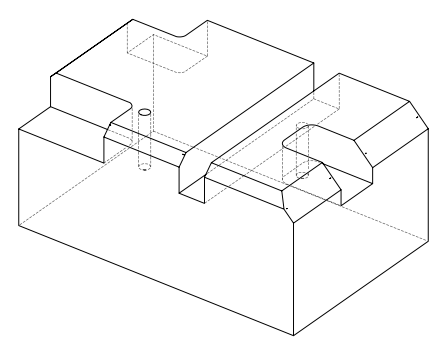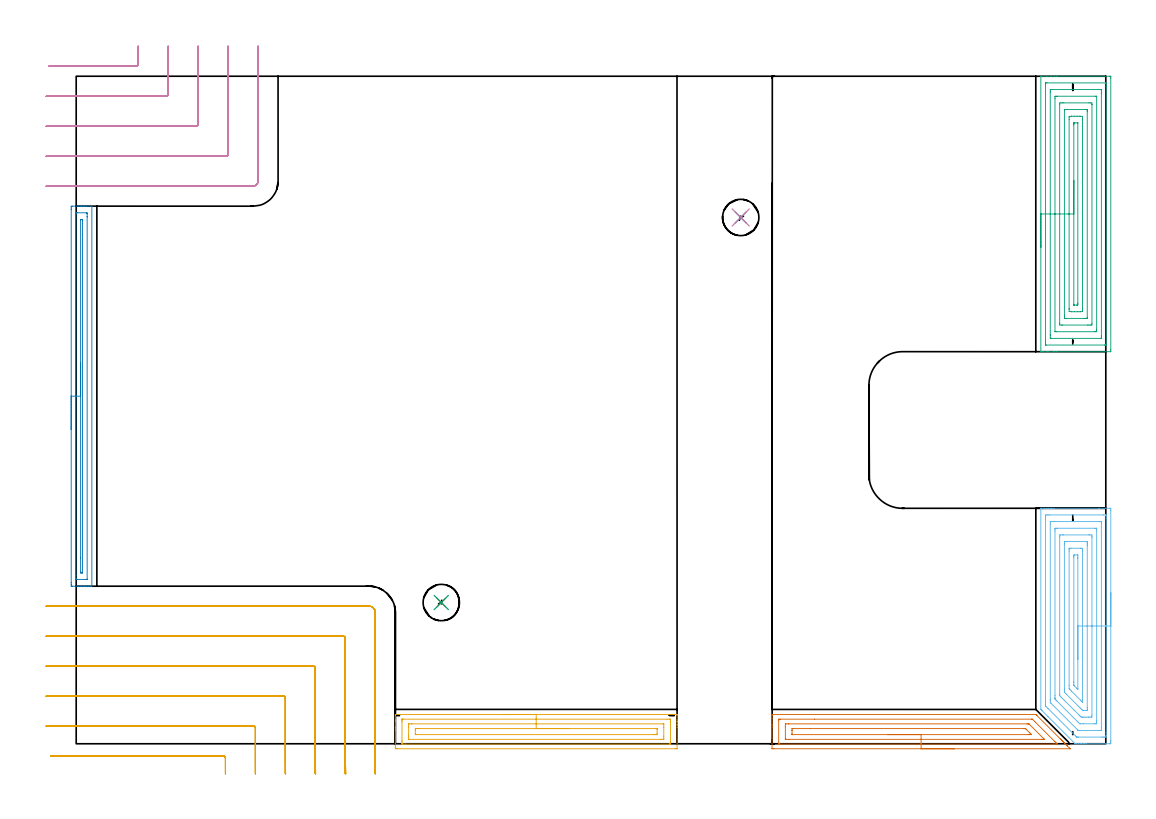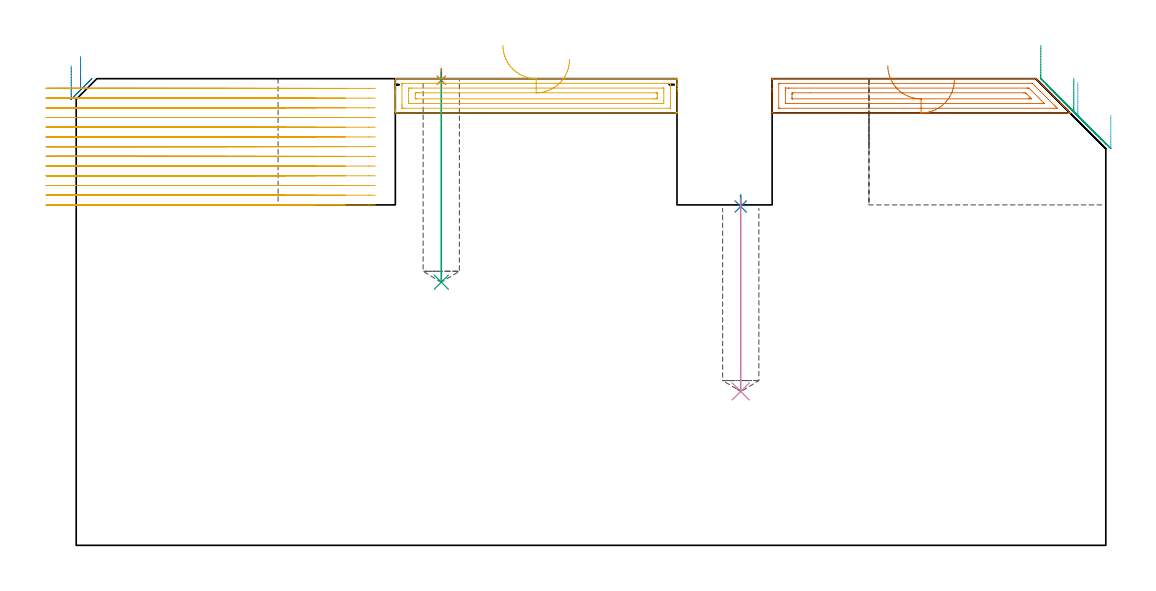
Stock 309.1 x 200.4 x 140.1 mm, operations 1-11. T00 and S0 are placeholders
(PLAN: 13 operations, 4 tool changes, 61.6 min)
(1 SPOT_DRILL | STEP1POCKET | NXT0321_9005460120000 | 0.03 min | 1 mm3)
(2 SPOT_DRILL_1 | STEP1POCKET_1 | NXT0321_9005460120000 | 0.04 min | 4175 mm3)
(3 DRILL_BLIND_HOLE_INTO_CENTER | STEP1POCKET | UGT0301_221 | 0.25 min | 5483 mm3)
(4 DRILL_BLIND_HOLE_INTO_CENTER_1 | STEP1POCKET_1 | UGT0301_221 | 0.24 min | 5083 mm3)
(5 AREA_MILL | FG_CHAMFER_SURFACE | UGT0205_001 | 2.94 min | 5125 mm3)
(6 AREA_MILL_1 | FG_CHAMFER_SURFACE_1 | UGT0205_001 | 4.65 min | 17351 mm3)
(7 AREA_MILL_2 | FG_CHAMFER_SURFACE_2 | UGT0205_001 | 2.94 min | 4703 mm3)
(8 AREA_MILL_3 | FG_CHAMFER_SURFACE_3 | UGT0205_001 | 2.9 min | 2347 mm3)
(9 AREA_MILL_4 | FG_CHAMFER_SURFACE_4 | UGT0205_001 | 5.58 min | 19994 mm3)
(10 MILL_CORNER_NOTCH_RECTANGULAR | CORNER_NOTCH_RECTANGULAR | NXT0201_011 | Follow Part, ap 3, ae 75% | 10.5 min | 89053 mm3)
(11 MILL_CORNER_NOTCH_RECTANGULAR_1 | CORNER_NOTCH_RECTANGULAR_1 | NXT0201_011 | Follow Part, ap 3, ae 75% | 18.2 min | 170843 mm3)
(12 MILL_SLOT | SLOT_PARTIAL_RECTANGULAR | UGT0201_094 | Follow Part, ap 5, ae 75% | 5.33 min | 121471 mm3)
(13 MILL_RECTANGULAR_SLOT | SLOT_RECTANGULAR | UGT0201_094 | Follow Part, ap 5, ae 75% | 8.01 min | 211629 mm3)
(TOOL NXT0321_9005460120000 | NC Spot Drill, 142deg, 12mm, Carbide, Uncoated | D12 PA142 FL30 Z2)
(TOOL UGT0301_221 | Twist Drill 10.9 mm | D10.9 PA118 FL92 Z2)
(TOOL UGT0205_001 | Chamfer Mill 20 x 3 x 45 deg. | D20 FL50 Z2)
(TOOL NXT0201_011 | ENDMILL 12mm [2P460-1200-NA 1630] | D12 FL38 Z6)
(TOOL UGT0201_094 | End mill 20 mm | D20 FL38 Z4)
(OP 1 SPOT_DRILL)
G17 G21 G94 G90
T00 M6
G54
G17 G0 G90 X109.6 Y42.4 S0 M3
G43 Z150.1 H0
G94 G81 G98 Z139.631 F250. R143.1
G80
M5
M2
(OP 2 SPOT_DRILL_1)
G17 G21 G94 G90
T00 M6
G54
G17 G0 G90 X199.5 Y158. S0 M3
G43 Z150.1 H0
G94 G81 G98 Z101.731 F250. R105.2
G80
M5
M2
(OP 3 DRILL_BLIND_HOLE_INTO_CENTER)
G17 G21 G94 G90
T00 M6
G54
G17 G0 G90 X109.6 Y42.4 S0 M3
G43 Z150.1 H0
G94 G81 G98 Z79. F250. R142.1
G80
M5
M2
(OP 4 DRILL_BLIND_HOLE_INTO_CENTER_1)
G17 G21 G94 G90
T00 M6
G54
G17 G0 G90 X199.5 Y158. S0 M3
G43 Z150.1 H0
G94 G81 G98 Z46.2 F250. R104.2
G80
M5
M2
(OP 5 AREA_MILL)
G17 G21 G94 G90
T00 M6
G54
G17 G0 G90 X128.1 Y8.8 S1061 M3
G43 Z150.1 H0
G94 G1 X128.138 Z149.228 F250.
X128.252 Z148.363
X128.441 Z147.512
X128.703 Z146.68
X129.037 Z145.874
X129.44 Z145.1
X129.908 Z144.364
X130.44 Z143.672
X131.029 Z143.029
X131.672 Z142.439
X132.364 Z141.908
X133.1 Z141.44
X133.874 Z141.037
X134.68 Z140.703
X135.512 Z140.441
X136.363 Z140.252
X137.228 Z140.138
X138.1 Z140.1
X180.296
X180.39 Y8.797 Z140.089
X180.398 Y8.721 Z140.014
X180.4 Y8.639 Z139.937
Y7.116 Z138.415
Y6.708 Z138.004
Y6.504 Z137.801
Y5.834 Z137.131
Y5.63 Z136.928
Y4.961 Z136.254
X180.399 Y-1.491 Z129.805
X180.396 Y-1.496 Z129.801
X180.392 Y-1.498 Z129.798
X179.852 Y-1.5 Z129.8
X96.348
X96.002 Y-1.496 Z129.801
X95.81 Y-1.492 Z129.805
X95.805 Y-1.156 Z130.141
X95.8 Y-0.617 Z130.679
Y4.087 Z135.381
Y4.757 Z136.054
Y4.961 Z136.258
Y6.708 Z138.004
Y7.116 Z138.415
Y8.639 Z139.938
X95.802 Y8.721 Z140.014
X95.81 Y8.797 Z140.089
X95.904 Y8.8 Z140.1
X138.1
Y7.386 Z138.686
X177.387
X178.075 Y7.384 Z138.684
X178.279 Y7.382 Z138.682
X178.374 Y7.379 Z138.679
X178.39 Y7.348 Z138.648
X178.396 Y7.267 Z138.567
X178.399 Y6.708 Z138.008
X178.4 Y6.389 Z137.689
Y0.592 Z131.892
X178.398 Y0.274 Z131.574
X178.39 Y-0.046 Z131.254
X178.388 Y-0.08 Z131.22
X178.375 Y-0.081 Z131.219
X178.334 Y-0.084 Z131.216
X178.248 Y-0.085 Z131.215
X178.075 Y-0.086 Z131.214
X98.813
X98.125 Y-0.084 Z131.216
X97.921 Y-0.082 Z131.218
X97.826 Y-0.079 Z131.221
X97.81 Y-0.049 Z131.251
X97.804 Y0.033 Z131.333
X97.801 Y0.592 Z131.892
X97.8 Y0.911 Z132.211
Y6.708 Z138.008
X97.802 Y7.026 Z138.326
X97.809 Y7.346 Z138.646
X97.811 Y7.38 Z138.68
X97.825 Y7.381 Z138.681
X97.866 Y7.384 Z138.684
X97.952 Y7.385 Z138.685
X98.125 Y7.386 Z138.686
X138.1
Y5.971 Z137.271
X176.16
X176.299 Y5.97 Z137.27
X176.345 Y5.968 Z137.268
X176.378 Y5.965 Z137.265
X176.39 Y5.959 Z137.259
X176.393 Y5.934 Z137.234
X176.398 Y5.834 Z137.134
X176.4 Y5.735 Z137.035
Y4.961 Z136.261
Y2.24 Z133.54
X176.398 Y1.466 Z132.766
X176.396 Y1.37 Z132.67
X176.391 Y1.339 Z132.639
X176.367 Y1.335 Z132.635
X176.299 Y1.333 Z132.633
X175.549 Y1.329 Z132.629
X175.41
X100.04
X99.901 Y1.33 Z132.63
X99.855 Y1.332 Z132.632
X99.822 Y1.335 Z132.635
X99.81 Y1.341 Z132.641
X99.807 Y1.366 Z132.666
X99.802 Y1.466 Z132.766
X99.8 Y1.565 Z132.865
Y2.339 Z133.639
Y5.06 Z136.36
X99.802 Y5.834 Z137.134
X99.804 Y5.93 Z137.23
X99.809 Y5.961 Z137.261
X99.833 Y5.965 Z137.265
X99.901 Y5.967 Z137.267
X100.651 Y5.971 Z137.271
X100.79
X138.1
Y4.557 Z135.857
X174.044
X174.313 Y4.555 Z135.855
X174.367 Y4.553 Z135.853
X174.385 Y4.551 Z135.851
X174.39 Y4.53 Z135.83
X174.394 Y4.466 Z135.766
X174.4 Y4.207 Z135.507
X174.398 Y3.213 Z134.513
X174.391 Y2.836 Z134.136
X174.389 Y2.75 Z134.05
X174.271 Y2.747 Z134.047
X174.11 Y2.744 Z134.044
X173.634 Y2.743 Z134.043
X173.224
X102.156
X101.887 Y2.745 Z134.045
X101.833 Y2.747 Z134.047
X101.815 Y2.749 Z134.049
X101.81 Y2.77 Z134.07
X101.806 Y2.834 Z134.134
X101.8 Y3.093 Z134.393
X101.802 Y4.087 Z135.387
X101.808 Y4.464 Z135.764
X101.811 Y4.55 Z135.85
X101.929 Y4.553 Z135.853
X102.09 Y4.556 Z135.856
X102.566 Y4.557 Z135.857
X102.976
X138.1
X138.972 Z135.895
X139.836 Z136.009
X140.688 Z136.198
X141.52 Z136.46
X142.326 Z136.794
X143.1 Z137.197
X143.836 Z137.666
X144.528 Z138.197
X145.171 Z138.786
X145.76 Z139.429
X146.291 Z140.121
X146.76 Z140.857
X147.163 Z141.631
X147.497 Z142.437
X147.759 Z143.269
X147.948 Z144.121
X148.062 Z144.986
X148.1 Z145.857
G0 Z150.1
M5
M2
(OP 6 AREA_MILL_1)
G17 G21 G94 G90
T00 M6
G54
G17 G0 G90 X310.6 Y45.35 S1061 M3
G43 Z150.1 H0
Z129.1
G94 G1 Y45.312 Z128.228 F250.
Y45.198 Z127.364
Y45.009 Z126.512
Y44.747 Z125.68
Y44.413 Z124.874
Y44.01 Z124.1
Y43.542 Z123.364
Y43.01 Z122.672
Y42.421 Z122.029
Y41.778 Z121.44
Y41.086 Z120.909
Y40.35 Z120.44
Y39.576 Z120.037
Y38.77 Z119.703
Y37.938 Z119.441
Y37.086 Z119.252
Y36.222 Z119.138
Y35.35 Z119.1
Y1.071
X310.599 Y0.589 Z119.101
X310.595 Y0.185 Z119.102
X310.592 Y0.01 Z119.105
X310.197 Y0. Z119.5
X303.173 Z126.521
X302.578 Z127.119
X302.295 Z127.401
X301.7 Z127.996
X301.417 Z128.278
X300.851 Z128.848
X300.383 Z129.316
X300.226 Z129.472
X299.9 Y0.01 Z129.796
X299.787 Y0.112 Z129.91
X299.778 Y0.12 Z129.919
X291.759 Y8.14 Z137.94
X289.951 Y9.948 Z139.747
X289.663 Y10.238 Z140.034
X289.604 Y10.306 Z140.089
X289.6 Y10.393 Z140.1
Y70.556
X289.595 Y70.689 Z140.095
X289.596 Y70.698 Z140.094
X289.609 Y70.7 Z140.082
X289.73 Z139.963
X289.86 Z139.839
X290.569 Z139.13
X291.193 Z138.506
X291.759 Z137.937
X292.042 Z137.655
X292.637 Z137.06
X292.92 Z136.777
X293.515 Z136.179
X307.05 Z122.647
X310.197 Z119.5
X310.498 Y70.697 Z119.199
X310.592 Y70.69 Z119.105
X310.599 Y70.594 Z119.099
X310.6 Y70.111 Z119.1
Y35.35
X309.186 Z120.514
Y3.263
X309.183 Y2.51 Z120.517
X309.18 Y2.372 Z120.52
X309.167 Y2.01 Z120.533
X308.805 Y2.003 Z120.895
X308.441 Y2.001 Z121.259
X307.929 Y2. Z121.771
X300.904 Y2.001 Z128.796
X300.539 Y2.007 Z129.161
X300.418 Y2.01 Z129.282
X300.333 Y2.029 Z129.367
X300.263 Y2.095 Z129.437
X299.979 Y2.372 Z129.721
X291.759 Y10.591 Z137.941
X291.071 Y11.285 Z138.629
X291.024 Y11.337 Z138.676
X291.021 Y11.381 Z138.679
X291.018 Y11.474 Z138.682
X291.015 Y11.663 Z138.685
X291.014 Y12.041 Z138.686
Y67.437
X291.017 Y68.19 Z138.683
X291.02 Y68.328 Z138.68
X291.033 Y68.69 Z138.667
X291.395 Y68.697 Z138.305
X291.759 Y68.699 Z137.941
X292.271 Y68.7 Z137.429
X308.441 Y68.699 Z121.259
X308.956 Y68.696 Z120.744
X309.114 Y68.69 Z120.586
X309.179 Y68.664 Z120.521
X309.183 Y68.466 Z120.517
X309.184 Y68.328 Z120.516
X309.186 Y67.572 Z120.514
Y35.35
X307.772 Z121.928
X307.771 Y4.835 Z121.929
X307.767 Y4.155 Z121.933
X307.765 Y4.05 Z121.935
X307.76 Y4.009 Z121.94
X307.711 Y4.004 Z121.989
X307.563 Y4.002 Z122.137
X306.837 Y4. Z122.863
X301.417 Y4.001 Z128.283
X301.265 Y4.003 Z128.435
X300.961 Y4.01 Z128.739
X300.793 Y4.018 Z128.907
X300.745 Y4.062 Z128.955
X300.646 Y4.155 Z129.054
X292.624 Y12.176 Z137.076
X292.435 Y12.381 Z137.265
X292.43 Y13.068 Z137.27
X292.429 Y13.279 Z137.271
Y65.865
X292.433 Y66.545 Z137.267
X292.435 Y66.65 Z137.265
X292.44 Y66.691 Z137.26
X292.489 Y66.696 Z137.211
X292.637 Y66.698 Z137.063
X293.363 Y66.7 Z136.337
X307.411 Z122.289
X307.563 Y66.697 Z122.137
X307.715 Y66.693 Z121.985
X307.755 Y66.69 Z121.945
X307.765 Y66.669 Z121.935
X307.768 Y66.616 Z121.932
X307.77 Y66.545 Z121.93
X307.771 Y66.334 Z121.929
X307.772 Y35.35 Z121.928
X306.357 Z123.343
Y6.828
X306.356 Y6.271 Z123.344
X306.353 Y6.084 Z123.347
X306.351 Y6.023 Z123.349
X306.316 Y6.01 Z123.384
X306.215 Y6.007 Z123.485
X305.807 Y6. Z123.893
X305.745 Z123.955
X302.295 Z127.405
X301.417 Y6.001 Z128.283
X301.353 Y6.002 Z128.347
X301.255 Y6.01 Z128.445
X300.877 Y6.377 Z128.823
X300.655 Y6.595 Z129.045
X294.393 Y12.856 Z135.307
X294.183 Y13.068 Z135.517
X293.967 Y13.294 Z135.733
X293.849 Y13.422 Z135.851
X293.847 Y13.487 Z135.853
X293.844 Y13.625 Z135.856
X293.843 Y13.959 Z135.857
Y14.518
Y63.872
X293.844 Y64.429 Z135.856
X293.847 Y64.616 Z135.853
X293.849 Y64.677 Z135.851
X293.884 Y64.69 Z135.816
X293.985 Y64.693 Z135.715
X294.393 Y64.7 Z135.307
X294.455 Z135.245
X305.869 Z123.831
X306.219 Y64.697 Z123.481
X306.306 Y64.694 Z123.394
X306.345 Y64.69 Z123.355
X306.35 Y64.665 Z123.35
X306.353 Y64.585 Z123.347
X306.357 Y64.205 Z123.343
Y35.35
X304.943 Z124.757
Y8.597
X304.929 Y8.01 Z124.771
X304.649 Y8.004 Z125.051
X304.051 Y8.001 Z125.649
X303.775 Y8. Z125.925
X302.897 Z126.803
X302.295 Y8.001 Z127.405
X302.016 Y8.003 Z127.684
X301.72 Y8.01 Z127.98
X301.417 Y8.293 Z128.283
X301.09 Y8.611 Z128.61
X299.661 Y10.037 Z130.039
X296.631 Y13.068 Z133.069
X296.149 Y13.55 Z133.551
X295.742 Y13.959 Z133.958
X295.271 Y14.439 Z134.429
X295.257 Y14.85 Z134.443
Y14.864
Y62.103
X295.271 Y62.69 Z134.429
X295.551 Y62.696 Z134.149
X296.149 Y62.699 Z133.551
X296.425 Y62.7 Z133.275
X304.051 Y62.699 Z125.649
X304.329 Y62.698 Z125.371
X304.929 Y62.69 Z124.771
X304.943 Y62.089 Z124.757
Y62.075
Y35.35
X303.529 Z126.171
Y10.924
X303.527 Y10.394 Z126.173
X303.524 Y10.037 Z126.176
X303.522 Y10.016 Z126.178
X303.511 Y10.01 Z126.189
X303.464 Y10.005 Z126.236
X303.367 Y10.002 Z126.333
X303.173 Y10.001 Z126.527
X302.681 Z127.019
X302.295 Y10.007 Z127.405
X302.168 Y10.01 Z127.532
X302.03 Y10.129 Z127.67
X301.757 Y10.394 Z127.943
X301.417 Y10.731 Z128.283
X300.863 Y11.285 Z128.837
X297.298 Y14.85 Z132.402
X297.027 Y15.123 Z132.673
X296.722 Y15.435 Z132.978
X296.686 Y15.473 Z133.014
X296.678 Y15.526 Z133.022
X296.675 Y15.621 Z133.025
X296.673 Y15.741 Z133.027
X296.671 Y16.102 Z133.029
Y16.633
Y59.776
X296.673 Y60.306 Z133.027
X296.676 Y60.663 Z133.024
X296.677 Y60.684 Z133.023
X296.689 Y60.69 Z133.011
X296.736 Y60.695 Z132.964
X296.833 Y60.698 Z132.867
X297.027 Y60.7 Z132.673
X297.517 Z132.183
X303.302 Z126.398
X303.406 Y60.698 Z126.294
X303.474 Y60.695 Z126.226
X303.513 Y60.69 Z126.187
X303.522 Y60.684 Z126.178
X303.523 Y60.667 Z126.177
X303.527 Y60.306 Z126.173
X303.529 Y59.945 Z126.171
Y59.415
Y35.35
X302.115 Z127.585
X302.114 Y13.251 Z127.586
X302.108 Y12.501 Z127.592
X302.08 Y12.526 Z127.62
X302.002 Y12.599 Z127.698
X301.847 Y12.752 Z127.853
X301.53 Y13.068 Z128.17
X298.783 Y15.815 Z130.917
X298.379 Y16.225 Z131.321
X298.176 Y16.434 Z131.524
X298.092 Y16.536 Z131.608
X298.086 Y17.524 Z131.614
X298.085 Y57.632 Z131.615
X298.088 Y58.338 Z131.612
X298.091 Y58.524 Z131.609
X298.096 Y58.69 Z131.604
X298.436 Y58.697 Z131.264
X298.61 Y58.699 Z131.09
X301.417 Z128.283
X301.591 Y58.697 Z128.109
X301.937 Y58.69 Z127.763
X302.108 Y58.678 Z127.592
X302.11 Y58.624 Z127.59
X302.112 Y58.524 Z127.588
X302.114 Y57.816 Z127.586
X302.115 Y57.632 Z127.585
Y35.35
X300.7 Z129.
Y16.47
X300.698 Y16.414 Z129.002
X300.694 Y16.374 Z129.006
X300.692 Y16.367 Z129.008
X300.663 Y16.392 Z129.037
X300.539 Y16.51 Z129.161
X300.414 Y16.633 Z129.286
X299.661 Y17.391 Z130.039
X299.532 Y17.524 Z130.168
X299.506 Y17.569 Z130.194
X299.504 Y17.607 Z130.196
X299.501 Y17.686 Z130.199
X299.5 Y18.415 Z130.2
Y18.579
Y56.013
X299.501 Y56.178 Z130.199
X299.507 Y56.505 Z130.193
X299.511 Y56.691 Z130.189
X299.702 Y56.7 Z129.998
X300.539 Y56.695 Z129.161
X300.588 Y56.692 Z129.112
X300.694 Y56.639 Z129.006
X300.696 Y56.582 Z129.004
X300.7 Y55.85 Z129.
Y55.686
Y35.35
Y34.478 Z129.038
Y33.614 Z129.151
Y32.762 Z129.34
Y31.93 Z129.603
Y31.124 Z129.936
Y30.35 Z130.339
Y29.614 Z130.808
Y28.922 Z131.339
Y28.279 Z131.928
Y27.69 Z132.572
Y27.158 Z133.264
Y26.69 Z134.
Y26.287 Z134.773
Y25.953 Z135.579
Y25.691 Z136.411
Y25.502 Z137.263
Y25.388 Z138.128
Y25.35 Z139.
G0 Z150.1
M5
M2
(OP 7 AREA_MILL_2)
G17 G21 G94 G90
T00 M6
G54
G17 G0 G90 X263.65 Y-1.5 S1061 M3
G43 Z150.1 H0
Z139.8
G94 G1 X263.612 Z138.928 F250.
X263.498 Z138.064
X263.309 Z137.212
X263.047 Z136.38
X262.713 Z135.574
X262.31 Z134.8
X261.841 Z134.064
X261.31 Z133.372
X260.721 Z132.729
X260.078 Z132.14
X259.386 Z131.608
X258.65 Z131.14
X257.876 Z130.737
X257.07 Z130.403
X256.238 Z130.141
X255.386 Z129.952
X254.522 Z129.838
X253.65 Z129.8
X209.498
X208.952 Y-1.494 Z129.803
X208.91 Y-1.491 Z129.806
X208.9 Y-1.443 Z129.854
Y4.961 Z136.255
Y5.536 Z136.833
Y5.834 Z137.131
Y7.582 Z138.877
Y8.565 Z139.864
X208.903 Y8.685 Z139.977
X208.91 Y8.798 Z140.088
X209.052 Y8.8 Z140.1
X287.99
X288.095 Y8.796 Z140.089
X288.16 Y8.742 Z140.038
X288.436 Y8.464 Z139.764
X295.436 Y1.466 Z132.762
X295.572 Y1.329 Z132.627
X295.733 Y1.168 Z132.466
X295.874 Y1.029 Z132.324
X296.018 Y0.883 Z132.181
X296.161 Y0.74 Z132.037
X296.311 Y0.592 Z131.887
X296.464 Y0.437 Z131.735
X296.589 Y0.312 Z131.609
X296.748 Y0.155 Z131.45
X297.26 Y-0.36 Z130.94
X297.504 Y-0.603 Z130.695
X297.621 Y-0.719 Z130.577
X298.19 Y-1.29 Z130.01
X298.372 Y-1.471 Z129.827
X298.396 Y-1.496 Z129.802
Y-1.498 Z129.8
Y-1.499 Z129.799
X298.333 Y-1.5 Z129.8
X253.65
Y-0.086 Z131.214
X211.282 Y-0.085 Z131.215
X211.08 Y-0.084 Z131.216
X210.944 Y-0.08 Z131.22
X210.916 Y-0.079 Z131.221
X210.91 Y-0.064 Z131.236
X210.906 Y-0.04 Z131.26
X210.901 Y0.092 Z131.392
X210.9 Y7.082 Z138.382
X210.902 Y7.208 Z138.508
X210.906 Y7.307 Z138.607
X210.91 Y7.369 Z138.669
X210.939 Y7.379 Z138.679
X211.282 Y7.383 Z138.683
X211.484 Y7.385 Z138.685
X221.629 Y7.386 Z138.686
X286.752 Y7.385 Z138.685
X286.925 Y7.384 Z138.684
X287.011 Y7.381 Z138.681
X287.05 Y7.379 Z138.679
X287.098 Y7.342 Z138.642
X287.741 Y6.708 Z138.008
X287.99 Y6.46 Z137.76
X293.858 Y0.592 Z131.892
X294.234 Y0.214 Z131.514
X294.473 Y-0.035 Z131.265
X294.508 Y-0.079 Z131.221
X294.427 Y-0.081 Z131.219
X294.234 Y-0.084 Z131.216
X294.033 Y-0.085 Z131.215
X293.342 Y-0.086 Z131.214
X253.65
Y1.328 Z132.628
X213.958 Y1.329 Z132.629
X213.205 Y1.33 Z132.63
X213.066 Y1.332 Z132.632
X212.929 Y1.335 Z132.635
X212.909 Y1.343 Z132.643
X212.906 Y1.368 Z132.668
X212.902 Y1.411 Z132.711
X212.901 Y1.466 Z132.766
X212.9 Y1.628 Z132.928
Y5.123 Z136.423
X212.902 Y5.834 Z137.134
X212.905 Y5.916 Z137.216
X212.91 Y5.955 Z137.255
X212.914 Y5.965 Z137.265
X212.931 Y5.967 Z137.267
X213.066 Y5.969 Z137.269
X213.818 Y5.971 Z137.271
X213.958
X285.454
X285.734 Y5.968 Z137.268
X285.92 Y5.964 Z137.264
X286.031 Y5.959 Z137.259
X286.056 Y5.936 Z137.236
X286.165 Y5.834 Z137.134
X290.535 Y1.466 Z132.766
X290.666 Y1.333 Z132.633
Y1.33 Z132.63
X289.914 Y1.329 Z132.629
X289.774 Y1.328 Z132.628
X253.65
Y2.743 Z134.043
X215.024
X214.974 Y2.744 Z134.044
X214.922 Y2.748 Z134.048
X214.91 Y2.749 Z134.049
X214.907 Y2.766 Z134.066
X214.904 Y2.81 Z134.11
X214.9 Y3.164 Z134.464
Y4.038 Z135.338
X214.901 Y4.087 Z135.387
X214.908 Y4.499 Z135.799
X214.91 Y4.545 Z135.845
X214.975 Y4.55 Z135.85
X215.102 Y4.554 Z135.854
X215.263 Y4.556 Z135.856
X220.391 Y4.557 Z135.857
X284.422
X284.836 Y4.555 Z135.855
X284.953 Y4.552 Z135.852
X284.979 Y4.551 Z135.851
X285.041 Y4.498 Z135.798
X285.153 Y4.392 Z135.692
X285.314 Y4.237 Z135.537
X286.338 Y3.213 Z134.513
X286.463 Y3.085 Z134.385
X286.696 Y2.843 Z134.143
X286.78 Y2.748 Z134.048
X286.754 Y2.747 Z134.047
X286.684 Y2.745 Z134.045
X286.206 Y2.743 Z134.043
X285.794
X253.65
X252.778 Z134.081
X251.913 Z134.195
X251.062 Z134.383
X250.23 Z134.646
X249.424 Z134.98
X248.65 Z135.382
X247.914 Z135.851
X247.222 Z136.382
X246.579 Z136.972
X245.99 Z137.615
X245.458 Z138.307
X244.99 Z139.043
X244.587 Z139.817
X244.253 Z140.623
X243.991 Z141.455
X243.802 Z142.306
X243.688 Z143.171
X243.65 Z144.043
G0 Z150.1
M5
M2
(OP 8 AREA_MILL_3)
G17 G21 G94 G90
T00 M6
G54
G17 G0 G90 X-1.5 Y94.35 S1061 M3
G43 Z150.1 H0
Z143.9
G94 G1 Y94.388 Z143.028 F250.
Y94.502 Z142.164
Y94.691 Z141.312
Y94.953 Z140.48
Y95.287 Z139.674
Y95.69 Z138.9
Y96.158 Z138.164
Y96.69 Z137.472
Y97.279 Z136.829
Y97.922 Z136.24
Y98.614 Z135.709
Y99.35 Z135.24
Y100.124 Z134.837
Y100.93 Z134.503
Y101.762 Z134.241
Y102.614 Z134.052
Y103.478 Z133.938
Y104.35 Z133.9
Y160.405
X-1.499 Y160.835 Z133.901
X-1.494 Y161.288 Z133.903
X-1.491 Y161.391 Z133.905
X-1.045 Y161.4 Z134.35
X0.718 Z136.112
X1.362 Z136.76
X1.6 Z136.997
X2.244 Z137.641
X2.482 Z137.878
X2.957 Z138.356
X4.456 Y161.399 Z139.855
X4.694 Y161.39 Z140.092
X4.7 Y161.28 Z140.1
Y47.42
X4.694 Y47.31 Z140.092
X4.455 Y47.3 Z139.853
X3.77 Z139.169
X2.957 Z138.356
X2.482 Z137.878
X2.244 Z137.641
X1.6 Z136.997
X1.363 Z136.76
X0.718 Z136.112
X-1.045 Y47.301 Z134.35
X-1.275 Y47.304 Z134.12
X-1.491 Y47.309 Z133.905
X-1.494 Y47.412 Z133.903
X-1.499 Y47.865 Z133.901
X-1.5 Y48.324 Z133.9
Y104.35
X-0.086 Z135.314
X-0.085 Y159.259 Z135.315
X-0.084 Y159.36 Z135.316
X-0.082 Y159.384 Z135.318
X-0.08 Y159.389 Z135.32
X-0.06 Y159.392 Z135.34
X0.037 Y159.396 Z135.437
X0.378 Y159.4 Z135.778
X3.024 Y159.398 Z138.424
X3.195 Y159.393 Z138.595
X3.266 Y159.39 Z138.666
X3.281 Y159.139 Z138.681
X3.283 Y159.056 Z138.683
X3.286 Y158.245 Z138.686
Y158.167
X3.285 Y49.441 Z138.685
X3.284 Y49.34 Z138.684
X3.282 Y49.316 Z138.682
X3.28 Y49.311 Z138.68
X3.26 Y49.308 Z138.66
X3.163 Y49.304 Z138.563
X2.822 Y49.3 Z138.222
X0.176 Y49.302 Z135.576
X0.005 Y49.307 Z135.405
X-0.066 Y49.31 Z135.334
X-0.081 Y49.561 Z135.319
X-0.083 Y49.644 Z135.317
X-0.086 Y50.455 Z135.314
Y50.533
Y104.35
X1.328 Z136.728
X1.329 Y157.277 Z136.729
X1.33 Y157.346 Z136.73
X1.333 Y157.378 Z136.733
X1.334 Y157.388 Z136.734
X1.357 Y157.391 Z136.757
X1.48 Y157.398 Z136.88
X1.6 Y157.399 Z137.
X1.722 Y157.398 Z137.122
X1.803 Y157.394 Z137.203
X1.862 Y157.39 Z137.262
X1.865 Y157.367 Z137.265
X1.867 Y157.277 Z137.267
X1.87 Y157.004 Z137.27
X1.872 Y152.861 Z137.272
X1.871 Y51.423 Z137.271
X1.87 Y51.354 Z137.27
X1.867 Y51.322 Z137.267
X1.866 Y51.312 Z137.266
X1.843 Y51.309 Z137.243
X1.72 Y51.302 Z137.12
X1.6 Y51.301 Z137.
X1.478 Y51.302 Z136.878
X1.397 Y51.306 Z136.797
X1.338 Y51.31 Z136.738
X1.335 Y51.333 Z136.735
X1.333 Y51.423 Z136.733
X1.33 Y51.696 Z136.73
X1.328 Y55.821 Z136.728
Y104.35
Y105.222 Z136.767
Y106.086 Z136.88
Y106.938 Z137.069
Y107.77 Z137.332
Y108.576 Z137.665
Y109.35 Z138.068
Y110.086 Z138.537
Y110.778 Z139.068
Y111.421 Z139.657
Y112.01 Z140.301
Y112.542 Z140.993
Y113.01 Z141.728
Y113.413 Z142.502
Y113.747 Z143.308
Y114.009 Z144.14
Y114.198 Z144.992
Y114.312 Z145.857
Y114.35 Z146.728
G0 Z150.1
M5
M2
(OP 9 AREA_MILL_4)
G17 G21 G94 G90
T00 M6
G54
G17 G0 G90 X289.6 Y149.05 S1061 M3
G43 Z150.1 H0
G94 G1 Y149.088 Z149.228 F250.
Y149.202 Z148.363
Y149.391 Z147.512
Y149.653 Z146.68
Y149.987 Z145.874
Y150.39 Z145.1
Y150.858 Z144.364
Y151.39 Z143.672
Y151.979 Z143.029
Y152.622 Z142.439
Y153.314 Z141.908
Y154.05 Z141.44
Y154.824 Z141.037
Y155.63 Z140.703
Y156.462 Z140.441
Y157.313 Z140.252
Y158.178 Z140.138
Y159.05 Z140.1
Y200.31
X289.605 Y200.39 Z140.092
X289.763 Y200.4 Z139.935
X291.403 Z138.295
X292.637 Z137.06
X293.693 Z136.005
X294.393 Z135.301
X310.197 Z119.499
X310.551 Y200.396 Z119.145
X310.592 Y200.39 Z119.105
X310.598 Y200.348 Z119.098
X310.6 Y199.866 Z119.1
Y118.234
X310.593 Y117.747 Z119.103
X310.591 Y117.71 Z119.105
X310.547 Y117.7 Z119.149
X294.393 Z135.301
X293.693 Z136.005
X293.515 Z136.183
X291.759 Z137.938
X291.403 Z138.295
X290.359 Z139.34
X290.003 Z139.695
X289.763 Z139.935
X289.681 Y117.703 Z140.017
X289.606 Y117.71 Z140.092
X289.6 Y117.79 Z140.1
Y159.05
X291.014 Z138.686
Y198.092
X291.016 Y198.28 Z138.684
X291.019 Y198.373 Z138.681
X291.02 Y198.388 Z138.68
X291.062 Y198.393 Z138.638
X291.149 Y198.397 Z138.551
X291.454 Y198.4 Z138.246
X309.015 Y198.399 Z120.685
X309.128 Y198.394 Z120.572
X309.178 Y198.39 Z120.522
X309.183 Y198.229 Z120.517
X309.185 Y198.092 Z120.515
X309.186 Y197.339 Z120.514
X309.185 Y120.008 Z120.515
X309.184 Y119.82 Z120.516
X309.181 Y119.727 Z120.519
X309.18 Y119.712 Z120.52
X309.138 Y119.707 Z120.562
X309.051 Y119.703 Z120.649
X308.746 Y119.7 Z120.954
X291.185 Y119.701 Z138.515
X291.072 Y119.706 Z138.628
X291.022 Y119.71 Z138.678
X291.017 Y119.871 Z138.683
X291.015 Y120.008 Z138.685
X291.014 Y120.761 Z138.686
Y159.05
X292.428 Z137.272
X292.429 Y195.641 Z137.271
X292.431 Y196.317 Z137.269
X292.432 Y196.369 Z137.268
X292.435 Y196.387 Z137.265
X292.474 Y196.392 Z137.226
X292.556 Y196.399 Z137.144
X307.481 Y196.4 Z122.219
X307.563 Y196.397 Z122.137
X307.644 Y196.391 Z122.056
X307.765 Y196.378 Z121.935
X307.767 Y196.317 Z121.933
X307.77 Y196.108 Z121.93
X307.771 Y195.43 Z121.929
X307.772 Y195.219 Z121.928
X307.771 Y122.459 Z121.929
X307.769 Y121.783 Z121.931
X307.767 Y121.731 Z121.933
X307.765 Y121.713 Z121.935
X307.726 Y121.708 Z121.974
X307.644 Y121.701 Z122.056
X292.719 Y121.7 Z136.981
X292.637 Y121.703 Z137.063
X292.555 Y121.709 Z137.145
X292.435 Y121.722 Z137.265
X292.433 Y121.783 Z137.267
X292.43 Y121.992 Z137.27
X292.429 Y122.67 Z137.271
X292.428 Y122.881 Z137.272
Y159.05
X293.843 Z135.857
Y193.655
X293.846 Y194.208 Z135.854
X293.85 Y194.387 Z135.85
X294.025 Y194.393 Z135.675
X294.393 Y194.399 Z135.307
X294.534 Y194.4 Z135.166
X305.948 Z123.752
X306.208 Y194.396 Z123.492
X306.336 Y194.39 Z123.364
X306.351 Y194.381 Z123.349
X306.354 Y194.362 Z123.346
X306.356 Y194.327 Z123.344
X306.357 Y124.445 Z123.343
X306.354 Y123.892 Z123.346
X306.35 Y123.713 Z123.35
X306.175 Y123.707 Z123.525
X305.807 Y123.701 Z123.893
X305.666 Y123.7 Z124.034
X294.252 Z135.448
X293.992 Y123.704 Z135.708
X293.864 Y123.71 Z135.836
X293.849 Y123.719 Z135.851
X293.846 Y123.738 Z135.854
X293.844 Y123.773 Z135.856
X293.843 Y159.05 Z135.857
X295.257 Z134.443
Y191.895
X295.271 Y192.39 Z134.429
X295.637 Y192.398 Z134.063
X296.149 Y192.4 Z133.551
X296.513 Z133.187
X304.051 Z125.649
X304.416 Y192.398 Z125.284
X304.929 Y192.39 Z124.771
X304.943 Y191.881 Z124.757
Y191.866
Y126.205
X304.929 Y125.71 Z124.771
X304.563 Y125.702 Z125.137
X304.051 Y125.7 Z125.649
X303.687 Z126.013
X296.149 Z133.551
X295.783 Y125.701 Z133.917
X295.271 Y125.71 Z134.429
X295.257 Y126.219 Z134.443
Y126.233
Y159.05
X296.671 Z133.029
X296.672 Y190.106 Z133.028
X296.673 Y190.286 Z133.027
X296.676 Y190.374 Z133.024
X296.678 Y190.389 Z133.022
X296.695 Y190.393 Z133.005
X296.738 Y190.398 Z132.962
X297.027 Y190.399 Z132.673
X297.614 Y190.4 Z132.086
X302.883 Y190.399 Z126.817
X303.173 Y190.395 Z126.527
X303.463 Y190.39 Z126.237
X303.522 Y190.377 Z126.178
X303.525 Y190.321 Z126.175
X303.527 Y190.226 Z126.173
X303.528 Y190.106 Z126.172
X303.529 Y189.746 Z126.171
X303.528 Y127.994 Z126.172
X303.527 Y127.814 Z126.173
X303.524 Y127.726 Z126.176
X303.522 Y127.711 Z126.178
X303.505 Y127.707 Z126.195
X303.462 Y127.702 Z126.238
X303.173 Y127.701 Z126.527
X302.586 Y127.7 Z127.114
X297.317 Y127.701 Z132.383
X297.027 Y127.705 Z132.673
X296.737 Y127.71 Z132.963
X296.678 Y127.723 Z133.022
X296.675 Y127.779 Z133.025
X296.673 Y127.874 Z133.027
X296.672 Y127.994 Z133.028
X296.671 Y128.354 Z133.029
Y159.05
X298.085 Z131.615
X298.086 Y187.444 Z131.614
X298.09 Y188.145 Z131.61
X298.092 Y188.331 Z131.608
X298.719 Y188.395 Z130.981
X298.783 Y188.397 Z130.917
X299.593 Y188.4 Z130.107
X300.471 Z129.229
X301.351 Y188.398 Z128.349
X301.417 Y188.393 Z128.283
X302.108 Y188.331 Z127.592
X302.113 Y187.627 Z127.587
X302.114 Y187.444 Z127.586
Y130.656
X302.11 Y129.955 Z127.59
X302.108 Y129.769 Z127.592
X301.48 Y129.704 Z128.22
X301.417 Y129.703 Z128.283
X300.607 Y129.7 Z129.093
X299.729 Z129.971
X298.849 Y129.702 Z130.851
X298.783 Y129.707 Z130.917
X298.092 Y129.769 Z131.608
X298.087 Y130.472 Z131.613
X298.086 Y130.656 Z131.614
X298.085 Y159.05 Z131.615
X299.499 Z130.201
X299.5 Y185.833 Z130.2
X299.501 Y185.996 Z130.199
X299.506 Y186.322 Z130.194
X299.51 Y186.391 Z130.19
X299.526 Y186.395 Z130.174
X299.571 Y186.398 Z130.129
X299.661 Y186.4 Z130.039
X299.816 Z129.884
X300.539 Z129.161
X300.695 Y186.399 Z129.005
X300.699 Y186.396 Z129.001
X300.7 Y186.394 Z129.
Y132.267
X300.699 Y132.104 Z129.001
X300.694 Y131.778 Z129.006
X300.69 Y131.709 Z129.01
X300.674 Y131.705 Z129.026
X300.629 Y131.702 Z129.071
X300.539 Y131.7 Z129.161
X300.384 Z129.316
X299.661 Z130.039
X299.505 Y131.701 Z130.195
X299.501 Y131.704 Z130.199
X299.5 Y131.706 Z130.2
X299.499 Y159.05 Z130.201
Y159.922 Z130.239
Y160.786 Z130.352
Y161.638 Z130.541
Y162.47 Z130.804
Y163.276 Z131.137
Y164.05 Z131.54
Y164.786 Z132.009
Y165.478 Z132.54
Y166.121 Z133.129
Y166.71 Z133.773
Y167.241 Z134.465
Y167.71 Z135.201
Y168.113 Z135.974
Y168.447 Z136.78
Y168.709 Z137.612
Y168.898 Z138.464
Y169.012 Z139.329
Y169.05 Z140.201
G0 Z150.1
M5
M2
(OP 10 MILL_CORNER_NOTCH_RECTANGULAR)
G17 G21 G94 G90
T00 M6
G54
G17 G0 G90 X-8.196 Y203.4 S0 M3
G43 Z150.1 H1
Z137.185
G94 G1 X-5.196 F250.
X18.004 F500.
G3 X18.6 Y203.996 R0.6
G1 Y206.4
Y209.4 F250.
G0 Z150.1
X-9. Y194.4
Z137.185
G1 X-6.
X27.004 F500.
G3 X27.6 Y194.996 R0.6
G1 Y206.4
Y209.4 F250.
G0 Z150.1
X-9. Y185.4
Z137.185
G1 X-6.
X36.003 F500.
G3 X36.6 Y185.997 R0.6
G1 Y206.4
Y209.4 F250.
G0 Z150.1
X-9. Y176.4
Z137.185
G1 X-6.
X45.003 F500.
G3 X45.6 Y176.997 R0.6
G1 Y206.4
Y209.4 F250.
G0 Z150.1
X-9. Y167.4
Z137.185
G1 X-6.
X53.1 F500.
G3 X54.6 Y168.9 R1.5
G1 Y206.4
Y209.4 F250.
G0 Z150.1
X-8.196 Y203.4
Z134.269
G1 X-5.196
X18.004 F500.
G3 X18.6 Y203.996 R0.6
G1 Y206.4
Y209.4 F250.
G0 Z150.1
X-9. Y194.4
Z134.269
G1 X-6.
X27.003 F500.
G3 X27.6 Y194.997 R0.6
G1 Y206.4
Y209.4 F250.
G0 Z150.1
X-9. Y185.4
Z134.269
G1 X-6.
X36.003 F500.
G3 X36.6 Y185.997 R0.6
G1 Y206.4
Y209.4 F250.
G0 Z150.1
X-9. Y176.4
Z134.269
G1 X-6.
X45.003 F500.
G3 X45.6 Y176.997 R0.6
G1 Y206.4
Y209.4 F250.
G0 Z150.1
X-9. Y167.4
Z134.269
G1 X-6.
X53.1 F500.
G3 X54.6 Y168.9 R1.5
G1 Y206.4
Y209.4 F250.
G0 Z150.1
X-8.196 Y203.4
Z131.354
G1 X-5.196
X18.004 F500.
G3 X18.6 Y203.996 R0.6
G1 Y206.4
Y209.4 F250.
G0 Z150.1
X-9. Y194.4
Z131.354
G1 X-6.
X27.003 F500.
G3 X27.6 Y194.997 R0.6
G1 Y206.4
Y209.4 F250.
G0 Z150.1
X-9. Y185.4
Z131.354
G1 X-6.
X36.003 F500.
G3 X36.6 Y185.997 R0.6
G1 Y206.4
Y209.4 F250.
G0 Z150.1
X-9. Y176.4
Z131.354
G1 X-6.
X45.003 F500.
G3 X45.6 Y176.997 R0.6
G1 Y206.4
Y209.4 F250.
G0 Z150.1
X-9. Y167.4
Z131.354
G1 X-6.
X53.1 F500.
G3 X54.6 Y168.9 R1.5
G1 Y206.4
Y209.4 F250.
G0 Z150.1
X-8.196 Y203.4
Z128.438
G1 X-5.196
X18.004 F500.
G3 X18.6 Y203.996 R0.6
G1 Y206.4
Y209.4 F250.
G0 Z150.1
X-9. Y194.4
Z128.438
G1 X-6.
X27.004 F500.
G3 X27.6 Y194.996 R0.6
G1 Y206.4
Y209.4 F250.
G0 Z150.1
X-9. Y185.4
Z128.438
G1 X-6.
X36.003 F500.
G3 X36.6 Y185.997 R0.6
G1 Y206.4
Y209.4 F250.
G0 Z150.1
X-9. Y176.4
Z128.438
G1 X-6.
X45.003 F500.
G3 X45.6 Y176.997 R0.6
G1 Y206.4
Y209.4 F250.
G0 Z150.1
X-9. Y167.4
Z128.438
G1 X-6.
X53.1 F500.
G3 X54.6 Y168.9 R1.5
G1 Y206.4
Y209.4 F250.
G0 Z150.1
X-8.196 Y203.4
Z125.523
G1 X-5.196
X18.004 F500.
G3 X18.6 Y203.996 R0.6
G1 Y206.4
Y209.4 F250.
G0 Z150.1
X-9. Y194.4
Z125.523
G1 X-6.
X27.003 F500.
G3 X27.6 Y194.997 R0.6
G1 Y206.4
Y209.4 F250.
G0 Z150.1
X-9. Y185.4
Z125.523
G1 X-6.
X36.003 F500.
G3 X36.6 Y185.997 R0.6
G1 Y206.4
Y209.4 F250.
G0 Z150.1
X-9. Y176.4
Z125.523
G1 X-6.
X45.003 F500.
G3 X45.6 Y176.997 R0.6
G1 Y206.4
Y209.4 F250.
G0 Z150.1
X-9. Y167.4
Z125.523
G1 X-6.
X53.1 F500.
G3 X54.6 Y168.9 R1.5
G1 Y206.4
Y209.4 F250.
G0 Z150.1
X-8.196 Y203.4
Z122.608
G1 X-5.196
X18.004 F500.
G3 X18.6 Y203.996 R0.6
G1 Y206.4
Y209.4 F250.
G0 Z150.1
X-9. Y194.4
Z122.608
G1 X-6.
X27.003 F500.
G3 X27.6 Y194.997 R0.6
G1 Y206.4
Y209.4 F250.
G0 Z150.1
X-9. Y185.4
Z122.608
G1 X-6.
X36.003 F500.
G3 X36.6 Y185.997 R0.6
G1 Y206.4
Y209.4 F250.
G0 Z150.1
X-9. Y176.4
Z122.608
G1 X-6.
X45.003 F500.
G3 X45.6 Y176.997 R0.6
G1 Y206.4
Y209.4 F250.
G0 Z150.1
X-9. Y167.4
Z122.608
G1 X-6.
X53.1 F500.
G3 X54.6 Y168.9 R1.5
G1 Y206.4
Y209.4 F250.
G0 Z150.1
X-8.196 Y203.4
Z119.692
G1 X-5.196
X18.004 F500.
G3 X18.6 Y203.996 R0.6
G1 Y206.4
Y209.4 F250.
G0 Z150.1
X-9. Y194.4
Z119.692
G1 X-6.
X27.003 F500.
G3 X27.6 Y194.997 R0.6
G1 Y206.4
Y209.4 F250.
G0 Z150.1
X-9. Y185.4
Z119.692
G1 X-6.
X36.003 F500.
G3 X36.6 Y185.997 R0.6
G1 Y206.4
Y209.4 F250.
G0 Z150.1
X-9. Y176.4
Z119.692
G1 X-6.
X45.003 F500.
G3 X45.6 Y176.997 R0.6
G1 Y206.4
Y209.4 F250.
G0 Z150.1
X-9. Y167.4
Z119.692
G1 X-6.
X53.1 F500.
G3 X54.6 Y168.9 R1.5
G1 Y206.4
Y209.4 F250.
G0 Z150.1
X-8.196 Y203.4
Z116.777
G1 X-5.196
X18.004 F500.
G3 X18.6 Y203.996 R0.6
G1 Y206.4
Y209.4 F250.
G0 Z150.1
X-9. Y194.4
Z116.777
G1 X-6.
X27.003 F500.
G3 X27.6 Y194.997 R0.6
G1 Y206.4
Y209.4 F250.
G0 Z150.1
X-9. Y185.4
Z116.777
G1 X-6.
X36.003 F500.
G3 X36.6 Y185.997 R0.6
G1 Y206.4
Y209.4 F250.
G0 Z150.1
X-9. Y176.4
Z116.777
G1 X-6.
X45.003 F500.
G3 X45.6 Y176.997 R0.6
G1 Y206.4
Y209.4 F250.
G0 Z150.1
X-9. Y167.4
Z116.777
G1 X-6.
X53.1 F500.
G3 X54.6 Y168.9 R1.5
G1 Y206.4
Y209.4 F250.
G0 Z150.1
X-8.196 Y203.4
Z113.862
G1 X-5.196
X18.004 F500.
G3 X18.6 Y203.996 R0.6
G1 Y206.4
Y209.4 F250.
G0 Z150.1
X-9. Y194.4
Z113.862
G1 X-6.
X27.003 F500.
G3 X27.6 Y194.997 R0.6
G1 Y206.4
Y209.4 F250.
G0 Z150.1
X-9. Y185.4
Z113.862
G1 X-6.
X36.003 F500.
G3 X36.6 Y185.997 R0.6
G1 Y206.4
Y209.4 F250.
G0 Z150.1
X-9. Y176.4
Z113.862
G1 X-6.
X45.003 F500.
G3 X45.6 Y176.997 R0.6
G1 Y206.4
Y209.4 F250.
G0 Z150.1
X-9. Y167.4
Z113.862
G1 X-6.
X53.1 F500.
G3 X54.6 Y168.9 R1.5
G1 Y206.4
Y209.4 F250.
G0 Z150.1
X-8.196 Y203.4
Z110.946
G1 X-5.196
X18.004 F500.
G3 X18.6 Y203.996 R0.6
G1 Y206.4
Y209.4 F250.
G0 Z150.1
X-9. Y194.4
Z110.946
G1 X-6.
X27.003 F500.
G3 X27.6 Y194.997 R0.6
G1 Y206.4
Y209.4 F250.
G0 Z150.1
X-9. Y185.4
Z110.946
G1 X-6.
X36.003 F500.
G3 X36.6 Y185.997 R0.6
G1 Y206.4
Y209.4 F250.
G0 Z150.1
X-9. Y176.4
Z110.946
G1 X-6.
X45.003 F500.
G3 X45.6 Y176.997 R0.6
G1 Y206.4
Y209.4 F250.
G0 Z150.1
X-9. Y167.4
Z110.946
G1 X-6.
X53.1 F500.
G3 X54.6 Y168.9 R1.5
G1 Y206.4
Y209.4 F250.
G0 Z150.1
X-8.196 Y203.4
Z108.031
G1 X-5.196
X18.004 F500.
G3 X18.6 Y203.996 R0.6
G1 Y206.4
Y209.4 F250.
G0 Z150.1
X-9. Y194.4
Z108.031
G1 X-6.
X27.003 F500.
G3 X27.6 Y194.997 R0.6
G1 Y206.4
Y209.4 F250.
G0 Z150.1
X-9. Y185.4
Z108.031
G1 X-6.
X36.003 F500.
G3 X36.6 Y185.997 R0.6
G1 Y206.4
Y209.4 F250.
G0 Z150.1
X-9. Y176.4
Z108.031
G1 X-6.
X45.003 F500.
G3 X45.6 Y176.997 R0.6
G1 Y206.4
Y209.4 F250.
G0 Z150.1
X-9. Y167.4
Z108.031
G1 X-6.
X53.1 F500.
G3 X54.6 Y168.9 R1.5
G1 Y206.4
Y209.4 F250.
G0 Z150.1
X-8.196 Y203.4
Z105.115
G1 X-5.196
X18.004 F500.
G3 X18.6 Y203.996 R0.6
G1 Y206.4
Y209.4 F250.
G0 Z150.1
X-9. Y194.4
Z105.115
G1 X-6.
X27.003 F500.
G3 X27.6 Y194.997 R0.6
G1 Y206.4
Y209.4 F250.
G0 Z150.1
X-9. Y185.4
Z105.115
G1 X-6.
X36.003 F500.
G3 X36.6 Y185.997 R0.6
G1 Y206.4
Y209.4 F250.
G0 Z150.1
X-9. Y176.4
Z105.115
G1 X-6.
X45.003 F500.
G3 X45.6 Y176.997 R0.6
G1 Y206.4
Y209.4 F250.
G0 Z150.1
X-9. Y167.4
Z105.115
G1 X-6.
X53.1 F500.
G3 X54.6 Y168.9 R1.5
G1 Y206.4
Y209.4 F250.
G0 Z150.1
X-8.196 Y203.4
Z102.2
G1 X-5.196
X18.004 F500.
G3 X18.6 Y203.996 R0.6
G1 Y206.4
Y209.4 F250.
G0 Z150.1
X-9. Y194.4
Z102.2
G1 X-6.
X27.003 F500.
G3 X27.6 Y194.997 R0.6
G1 Y206.4
Y209.4 F250.
G0 Z150.1
X-9. Y185.4
Z102.2
G1 X-6.
X36.003 F500.
G3 X36.6 Y185.997 R0.6
G1 Y206.4
Y209.4 F250.
G0 Z150.1
X-9. Y176.4
Z102.2
G1 X-6.
X45.003 F500.
G3 X45.6 Y176.997 R0.6
G1 Y206.4
Y209.4 F250.
G0 Z150.1
X-9. Y167.4
Z102.2
G1 X-6.
X53.1 F500.
G3 X54.6 Y168.9 R1.5
G1 Y206.4
Y209.4 F250.
G0 Z150.1
M5
M2
(OP 11 MILL_CORNER_NOTCH_RECTANGULAR_1)
G17 G21 G94 G90
T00 M6
G54
G17 G0 G90 X44.85 Y-9. S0 M3
G43 Z150.1 H1
Z137.185
G94 G1 X44.805 Y-6. F250.
G2 X44.8 Y-5.328 R45. F500.
G1 Y-4.296
G3 X44.204 Y-3.7 R0.6
G1 X-4.723
X-7.723 F250.
G0 Z150.1
X53.862 Y-8.999
Z137.185
G1 X53.806 Y-6.
G2 X53.8 Y-5.328 R36. F500.
G1 Y4.704
G3 X53.204 Y5.3 R0.6
G1 X-6.
X-9. F250.
G0 Z150.1
X62.883 Y-8.999
Z137.185
G1 X62.808 Y-6.
G2 X62.8 Y-5.328 R27. F500.
G1 Y13.704
G3 X62.204 Y14.3 R0.6
G1 X-6.
X-9. F250.
G0 Z150.1
X71.925 Y-8.998
Z137.185
G1 X71.813 Y-6.
G2 X71.8 Y-5.328 R18. F500.
G1 Y22.703
G3 X71.203 Y23.3 R0.6
G1 X-6.
X-9. F250.
G0 Z150.1
X81.049 Y-8.992
Z137.185
G1 X80.825 Y-6.
G2 X80.8 Y-5.328 R9. F500.
G1 Y31.703
G3 X80.203 Y32.3 R0.6
G1 X-6.
X-9. F250.
G0 Z150.1
X89.8 Y-8.328
Z137.185
G1 Y-5.328
Y39.4 F500.
G3 X87.9 Y41.3 R1.9
G1 X-6.
X-9. F250.
G0 Z150.1
X44.8 Y-9.
Z134.269
G1 Y-6.
Y-4.296 F500.
G3 X44.204 Y-3.7 R0.6
G1 X-4.723
X-7.723 F250.
G0 Z150.1
X53.8 Y-9.
Z134.269
G1 Y-6.
Y4.704 F500.
G3 X53.204 Y5.3 R0.6
G1 X-6.
X-9. F250.
G0 Z150.1
X62.8 Y-9.
Z134.269
G1 Y-6.
Y13.704 F500.
G3 X62.204 Y14.3 R0.6
G1 X-6.
X-9. F250.
G0 Z150.1
X71.8 Y-9.
Z134.269
G1 Y-6.
Y22.703 F500.
G3 X71.203 Y23.3 R0.6
G1 X-6.
X-9. F250.
G0 Z150.1
X80.8 Y-9.
Z134.269
G1 Y-6.
Y31.703 F500.
G3 X80.203 Y32.3 R0.6
G1 X-6.
X-9. F250.
G0 Z150.1
X89.8 Y-9.
Z134.269
G1 Y-6.
Y39.4 F500.
G3 X87.9 Y41.3 R1.9
G1 X-6.
X-9. F250.
G0 Z150.1
X44.8 Y-9.
Z131.354
G1 Y-6.
Y-4.296 F500.
G3 X44.204 Y-3.7 R0.6
G1 X-4.723
X-7.723 F250.
G0 Z150.1
X53.8 Y-9.
Z131.354
G1 Y-6.
Y4.704 F500.
G3 X53.204 Y5.3 R0.6
G1 X-6.
X-9. F250.
G0 Z150.1
X62.8 Y-9.
Z131.354
G1 Y-6.
Y13.704 F500.
G3 X62.204 Y14.3 R0.6
G1 X-6.
X-9. F250.
G0 Z150.1
X71.8 Y-9.
Z131.354
G1 Y-6.
Y22.703 F500.
G3 X71.203 Y23.3 R0.6
G1 X-6.
X-9. F250.
G0 Z150.1
X80.8 Y-9.
Z131.354
G1 Y-6.
Y31.703 F500.
G3 X80.203 Y32.3 R0.6
G1 X-6.
X-9. F250.
G0 Z150.1
X89.8 Y-9.
Z131.354
G1 Y-6.
Y39.4 F500.
G3 X87.9 Y41.3 R1.9
G1 X-6.
X-9. F250.
G0 Z150.1
X44.8 Y-9.
Z128.438
G1 Y-6.
Y-4.296 F500.
G3 X44.204 Y-3.7 R0.6
G1 X-4.723
X-7.723 F250.
G0 Z150.1
X53.8 Y-9.
Z128.438
G1 Y-6.
Y4.704 F500.
G3 X53.204 Y5.3 R0.6
G1 X-6.
X-9. F250.
G0 Z150.1
X62.8 Y-9.
Z128.438
G1 Y-6.
Y13.704 F500.
G3 X62.204 Y14.3 R0.6
G1 X-6.
X-9. F250.
G0 Z150.1
X71.8 Y-9.
Z128.438
G1 Y-6.
Y22.703 F500.
G3 X71.203 Y23.3 R0.6
G1 X-6.
X-9. F250.
G0 Z150.1
X80.8 Y-9.
Z128.438
G1 Y-6.
Y31.703 F500.
G3 X80.203 Y32.3 R0.6
G1 X-6.
X-9. F250.
G0 Z150.1
X89.8 Y-9.
Z128.438
G1 Y-6.
Y39.4 F500.
G3 X87.9 Y41.3 R1.9
G1 X-6.
X-9. F250.
G0 Z150.1
X44.8 Y-9.
Z125.523
G1 Y-6.
Y-4.296 F500.
G3 X44.204 Y-3.7 R0.6
G1 X-4.723
X-7.723 F250.
G0 Z150.1
X53.8 Y-9.
Z125.523
G1 Y-6.
Y4.704 F500.
G3 X53.204 Y5.3 R0.6
G1 X-6.
X-9. F250.
G0 Z150.1
X62.8 Y-9.
Z125.523
G1 Y-6.
Y13.704 F500.
G3 X62.204 Y14.3 R0.6
G1 X-6.
X-9. F250.
G0 Z150.1
X71.8 Y-9.
Z125.523
G1 Y-6.
Y22.703 F500.
G3 X71.203 Y23.3 R0.6
G1 X-6.
X-9. F250.
G0 Z150.1
X80.8 Y-9.
Z125.523
G1 Y-6.
Y31.703 F500.
G3 X80.203 Y32.3 R0.6
G1 X-6.
X-9. F250.
G0 Z150.1
X89.8 Y-9.
Z125.523
G1 Y-6.
Y39.4 F500.
G3 X87.9 Y41.3 R1.9
G1 X-6.
X-9. F250.
G0 Z150.1
X44.8 Y-9.
Z122.608
G1 Y-6.
Y-4.296 F500.
G3 X44.204 Y-3.7 R0.6
G1 X-4.723
X-7.723 F250.
G0 Z150.1
X53.8 Y-9.
Z122.608
G1 Y-6.
Y4.704 F500.
G3 X53.204 Y5.3 R0.6
G1 X-6.
X-9. F250.
G0 Z150.1
X62.8 Y-9.
Z122.608
G1 Y-6.
Y13.704 F500.
G3 X62.204 Y14.3 R0.6
G1 X-6.
X-9. F250.
G0 Z150.1
X71.8 Y-9.
Z122.608
G1 Y-6.
Y22.703 F500.
G3 X71.203 Y23.3 R0.6
G1 X-6.
X-9. F250.
G0 Z150.1
X80.8 Y-9.
Z122.608
G1 Y-6.
Y31.703 F500.
G3 X80.203 Y32.3 R0.6
G1 X-6.
X-9. F250.
G0 Z150.1
X89.8 Y-9.
Z122.608
G1 Y-6.
Y39.4 F500.
G3 X87.9 Y41.3 R1.9
G1 X-6.
X-9. F250.
G0 Z150.1
X44.8 Y-9.
Z119.692
G1 Y-6.
Y-4.296 F500.
G3 X44.204 Y-3.7 R0.6
G1 X-4.723
X-7.723 F250.
G0 Z150.1
X53.8 Y-9.
Z119.692
G1 Y-6.
Y4.704 F500.
G3 X53.204 Y5.3 R0.6
G1 X-6.
X-9. F250.
G0 Z150.1
X62.8 Y-9.
Z119.692
G1 Y-6.
Y13.704 F500.
G3 X62.204 Y14.3 R0.6
G1 X-6.
X-9. F250.
G0 Z150.1
X71.8 Y-9.
Z119.692
G1 Y-6.
Y22.703 F500.
G3 X71.203 Y23.3 R0.6
G1 X-6.
X-9. F250.
G0 Z150.1
X80.8 Y-9.
Z119.692
G1 Y-6.
Y31.703 F500.
G3 X80.203 Y32.3 R0.6
G1 X-6.
X-9. F250.
G0 Z150.1
X89.8 Y-9.
Z119.692
G1 Y-6.
Y39.4 F500.
G3 X87.9 Y41.3 R1.9
G1 X-6.
X-9. F250.
G0 Z150.1
X44.8 Y-9.
Z116.777
G1 Y-6.
Y-4.296 F500.
G3 X44.204 Y-3.7 R0.6
G1 X-4.723
X-7.723 F250.
G0 Z150.1
X53.8 Y-9.
Z116.777
G1 Y-6.
Y4.704 F500.
G3 X53.204 Y5.3 R0.6
G1 X-6.
X-9. F250.
G0 Z150.1
X62.8 Y-9.
Z116.777
G1 Y-6.
Y13.704 F500.
G3 X62.204 Y14.3 R0.6
G1 X-6.
X-9. F250.
G0 Z150.1
X71.8 Y-9.
Z116.777
G1 Y-6.
Y22.703 F500.
G3 X71.203 Y23.3 R0.6
G1 X-6.
X-9. F250.
G0 Z150.1
X80.8 Y-9.
Z116.777
G1 Y-6.
Y31.703 F500.
G3 X80.203 Y32.3 R0.6
G1 X-6.
X-9. F250.
G0 Z150.1
X89.8 Y-9.
Z116.777
G1 Y-6.
Y39.4 F500.
G3 X87.9 Y41.3 R1.9
G1 X-6.
X-9. F250.
G0 Z150.1
X44.8 Y-9.
Z113.862
G1 Y-6.
Y-4.296 F500.
G3 X44.204 Y-3.7 R0.6
G1 X-4.723
X-7.723 F250.
G0 Z150.1
X53.8 Y-9.
Z113.862
G1 Y-6.
Y4.704 F500.
G3 X53.204 Y5.3 R0.6
G1 X-6.
X-9. F250.
G0 Z150.1
X62.8 Y-9.
Z113.862
G1 Y-6.
Y13.704 F500.
G3 X62.204 Y14.3 R0.6
G1 X-6.
X-9. F250.
G0 Z150.1
X71.8 Y-9.
Z113.862
G1 Y-6.
Y22.703 F500.
G3 X71.203 Y23.3 R0.6
G1 X-6.
X-9. F250.
G0 Z150.1
X80.8 Y-9.
Z113.862
G1 Y-6.
Y31.703 F500.
G3 X80.203 Y32.3 R0.6
G1 X-6.
X-9. F250.
G0 Z150.1
X89.8 Y-9.
Z113.862
G1 Y-6.
Y39.4 F500.
G3 X87.9 Y41.3 R1.9
G1 X-6.
X-9. F250.
G0 Z150.1
X44.8 Y-9.
Z110.946
G1 Y-6.
Y-4.296 F500.
G3 X44.204 Y-3.7 R0.6
G1 X-4.723
X-7.723 F250.
G0 Z150.1
X53.8 Y-9.
Z110.946
G1 Y-6.
Y4.704 F500.
G3 X53.204 Y5.3 R0.6
G1 X-6.
X-9. F250.
G0 Z150.1
X62.8 Y-9.
Z110.946
G1 Y-6.
Y13.704 F500.
G3 X62.204 Y14.3 R0.6
G1 X-6.
X-9. F250.
G0 Z150.1
X71.8 Y-9.
Z110.946
G1 Y-6.
Y22.703 F500.
G3 X71.203 Y23.3 R0.6
G1 X-6.
X-9. F250.
G0 Z150.1
X80.8 Y-9.
Z110.946
G1 Y-6.
Y31.703 F500.
G3 X80.203 Y32.3 R0.6
G1 X-6.
X-9. F250.
G0 Z150.1
X89.8 Y-9.
Z110.946
G1 Y-6.
Y39.4 F500.
G3 X87.9 Y41.3 R1.9
G1 X-6.
X-9. F250.
G0 Z150.1
X44.8 Y-9.
Z108.031
G1 Y-6.
Y-4.296 F500.
G3 X44.204 Y-3.7 R0.6
G1 X-4.723
X-7.723 F250.
G0 Z150.1
X53.8 Y-9.
Z108.031
G1 Y-6.
Y4.704 F500.
G3 X53.204 Y5.3 R0.6
G1 X-6.
X-9. F250.
G0 Z150.1
X62.8 Y-9.
Z108.031
G1 Y-6.
Y13.704 F500.
G3 X62.204 Y14.3 R0.6
G1 X-6.
X-9. F250.
G0 Z150.1
X71.8 Y-9.
Z108.031
G1 Y-6.
Y22.703 F500.
G3 X71.203 Y23.3 R0.6
G1 X-6.
X-9. F250.
G0 Z150.1
X80.8 Y-9.
Z108.031
G1 Y-6.
Y31.703 F500.
G3 X80.203 Y32.3 R0.6
G1 X-6.
X-9. F250.
G0 Z150.1
X89.8 Y-9.
Z108.031
G1 Y-6.
Y39.4 F500.
G3 X87.9 Y41.3 R1.9
G1 X-6.
X-9. F250.
G0 Z150.1
X44.8 Y-9.
Z105.115
G1 Y-6.
Y-4.296 F500.
G3 X44.204 Y-3.7 R0.6
G1 X-4.723
X-7.723 F250.
G0 Z150.1
X53.8 Y-9.
Z105.115
G1 Y-6.
Y4.704 F500.
G3 X53.204 Y5.3 R0.6
G1 X-6.
X-9. F250.
G0 Z150.1
X62.8 Y-9.
Z105.115
G1 Y-6.
Y13.704 F500.
G3 X62.204 Y14.3 R0.6
G1 X-6.
X-9. F250.
G0 Z150.1
X71.8 Y-9.
Z105.115
G1 Y-6.
Y22.703 F500.
G3 X71.203 Y23.3 R0.6
G1 X-6.
X-9. F250.
G0 Z150.1
X80.8 Y-9.
Z105.115
G1 Y-6.
Y31.703 F500.
G3 X80.203 Y32.3 R0.6
G1 X-6.
X-9. F250.
G0 Z150.1
X89.8 Y-9.
Z105.115
G1 Y-6.
Y39.4 F500.
G3 X87.9 Y41.3 R1.9
G1 X-6.
X-9. F250.
G0 Z150.1
X44.8 Y-9.
Z102.2
G1 Y-6.
Y-4.296 F500.
G3 X44.204 Y-3.7 R0.6
G1 X-4.723
X-7.723 F250.
G0 Z150.1
X53.8 Y-9.
Z102.2
G1 Y-6.
Y4.704 F500.
G3 X53.204 Y5.3 R0.6
G1 X-6.
X-9. F250.
G0 Z150.1
X62.8 Y-9.
Z102.2
G1 Y-6.
Y13.704 F500.
G3 X62.204 Y14.3 R0.6
G1 X-6.
X-9. F250.
G0 Z150.1
X71.8 Y-9.
Z102.2
G1 Y-6.
Y22.703 F500.
G3 X71.203 Y23.3 R0.6
G1 X-6.
X-9. F250.
G0 Z150.1
X80.8 Y-9.
Z102.2
G1 Y-6.
Y31.703 F500.
G3 X80.203 Y32.3 R0.6
G1 X-6.
X-9. F250.
G0 Z150.1
X89.8 Y-9.
Z102.2
G1 Y-6.
Y39.4 F500.
G3 X87.9 Y41.3 R1.9
G1 X-6.
X-9. F250.
G0 Z150.1
M5
M2
